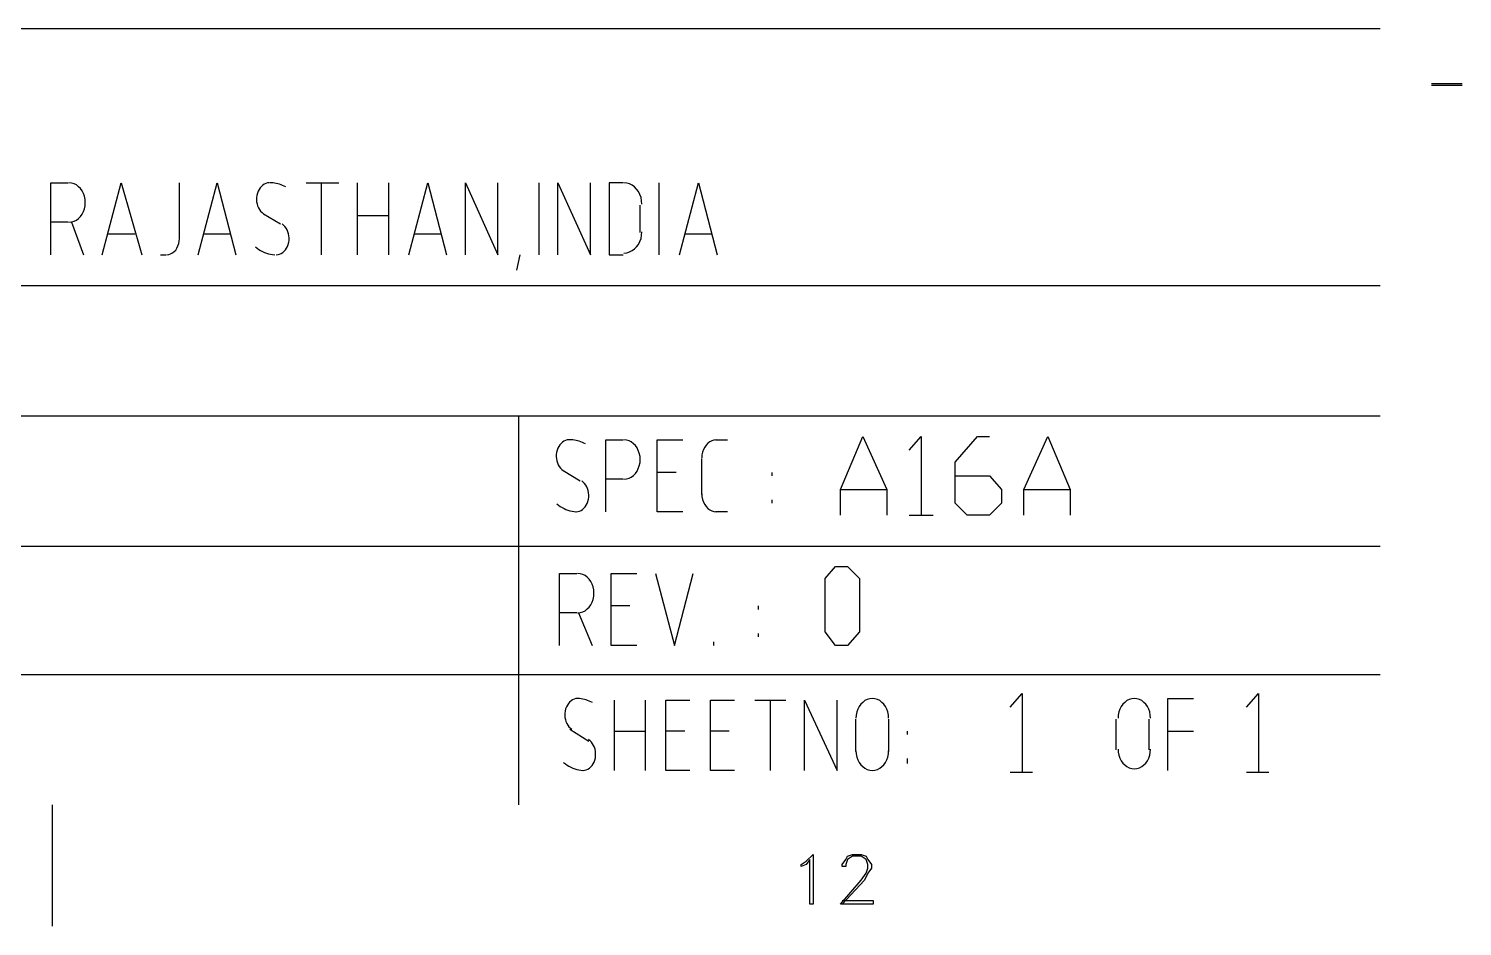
# Model space of a CAD drawing. Header units: millimetres. Extents: x 43 to 1147, y -811 to -31.
# Drawn here: x 1042.6 to 1143, y -811 to -748.1 of the extents above; entities that cross this region are included whole.
import ezdxf

# ---------------------------------------------------------------- set-up
doc = ezdxf.new("R2010")
doc.units = ezdxf.units.MM
doc.layers.add('EDITED_LINES', color=4, linetype='Continuous')

msp = doc.modelspace()

# ---------------------------------------------------------------- linework, layer by layer
at = {"layer": 'EDITED_LINES'}
for p, q in [((1137.28, -748.12), (52.24, -748.12)), ((1140.88, -751.96), (1143.04, -751.96)), ((1140.88, -752.08), (1143.04, -752.08)), ((1044.16, -763.96), (1044.16, -758.92)), ((1044.16, -758.92), (1045.36, -758.92)), ((1045.6, -758.94), (1045.42, -758.92)), ((1045.78, -758.99), (1045.6, -758.94)), ((1045.94, -759.07), (1045.78, -758.99)), ((1046.09, -759.19), (1045.94, -759.07)), ((1046.23, -759.32), (1046.09, -759.19)), ((1046.34, -759.48), (1046.23, -759.32)), ((1047.76, -763.96), (1049.08, -758.92)), ((1049.08, -758.92), (1050.52, -763.96)), ((1053.16, -762.88), (1053.16, -758.92)), ((1054.48, -763.96), (1055.8, -758.92)), ((1055.8, -758.92), (1057.12, -763.96)), ((1058.81, -759.27), (1058.74, -759.38)), ((1058.9, -759.17), (1058.81, -759.27)), ((1059, -759.08), (1058.9, -759.17)), ((1059.1, -759.01), (1059, -759.08)), ((1059.22, -758.96), (1059.1, -759.01)), ((1059.33, -758.93), (1059.22, -758.96)), ((1059.46, -758.92), (1059.33, -758.93)), ((1059.6, -758.92), (1059.49, -758.92)), ((1059.72, -758.93), (1059.6, -758.92)), ((1059.83, -758.95), (1059.72, -758.93)), ((1059.95, -758.97), (1059.83, -758.95)), ((1060.06, -758.99), (1059.95, -758.97)), ((1060.17, -759.02), (1060.06, -758.99)), ((1060.28, -759.06), (1060.17, -759.02)), ((1060.39, -759.1), (1060.28, -759.06)), ((1060.5, -759.15), (1060.39, -759.1)), ((1060.61, -759.2), (1060.5, -759.15)), ((1062.04, -758.92), (1064.32, -758.92)), ((1063.12, -763.96), (1063.12, -758.92)), ((1065.64, -763.96), (1065.64, -758.92)), ((1067.8, -758.92), (1067.8, -763.96)), ((1069.24, -763.96), (1070.56, -758.92)), ((1070.56, -758.92), (1071.88, -763.96)), ((1073.2, -763.96), (1073.2, -758.92)), ((1073.2, -758.92), (1075.48, -763.96)), ((1075.48, -763.96), (1075.48, -758.92)), ((1078.36, -763.96), (1078.36, -758.92)), ((1079.68, -763.96), (1079.68, -758.92)), ((1079.68, -758.92), (1081.96, -763.96)), ((1081.96, -763.96), (1081.96, -758.92)), ((1084.24, -758.92), (1083.28, -758.92)), ((1083.28, -758.92), (1083.28, -763.96)), ((1084.5, -758.94), (1084.3, -758.92)), ((1084.7, -759), (1084.5, -758.94)), ((1084.88, -759.09), (1084.7, -759)), ((1085.04, -759.21), (1084.88, -759.09)), ((1085.19, -759.36), (1085.04, -759.21)), ((1086.76, -763.96), (1086.76, -758.92)), ((1088.2, -763.96), (1089.52, -758.92)), ((1089.52, -758.92), (1090.84, -763.96)), ((1046.43, -759.67), (1046.34, -759.48)), ((1046.5, -759.86), (1046.43, -759.67)), ((1046.55, -760.08), (1046.5, -759.86)), ((1046.56, -760.3), (1046.55, -760.08)), ((1046.55, -760.52), (1046.56, -760.3)), ((1058.58, -759.8), (1058.56, -759.95)), ((1058.56, -759.95), (1058.56, -760.1)), ((1058.56, -760.1), (1058.57, -760.25)), ((1058.57, -760.25), (1058.6, -760.4)), ((1058.62, -759.65), (1058.58, -759.8)), ((1058.67, -759.51), (1058.62, -759.65)), ((1058.74, -759.38), (1058.67, -759.51)), ((1085.32, -759.53), (1085.19, -759.36)), ((1085.42, -759.73), (1085.32, -759.53)), ((1085.5, -759.95), (1085.42, -759.73)), ((1085.54, -760.18), (1085.5, -759.95)), ((1085.56, -760.42), (1085.54, -760.18)), ((1046.09, -761.41), (1046.23, -761.28)), ((1046.23, -761.28), (1046.34, -761.11)), ((1046.34, -761.11), (1046.43, -760.93)), ((1046.43, -760.93), (1046.5, -760.74)), ((1046.5, -760.74), (1046.55, -760.52)), ((1058.6, -760.4), (1058.64, -760.54)), ((1058.64, -760.54), (1058.7, -760.67)), ((1058.7, -760.67), (1058.77, -760.79)), ((1058.77, -760.79), (1058.85, -760.9)), ((1058.85, -760.9), (1058.95, -761)), ((1058.95, -761), (1059.05, -761.08)), ((1059.04, -761.08), (1060.24, -761.8)), ((1065.64, -761.2), (1067.8, -761.2)), ((1085.44, -762.4), (1085.44, -760.48)), ((1045.36, -761.68), (1044.16, -761.68)), ((1045.42, -761.68), (1045.6, -761.66)), ((1045.6, -761.66), (1045.78, -761.61)), ((1045.6, -761.68), (1046.44, -763.96)), ((1045.78, -761.61), (1045.94, -761.53)), ((1045.94, -761.53), (1046.09, -761.41)), ((1060.45, -761.88), (1060.35, -761.8)), ((1060.55, -761.98), (1060.45, -761.88)), ((1060.63, -762.09), (1060.55, -761.98)), ((1060.7, -762.21), (1060.63, -762.09)), ((1060.76, -762.34), (1060.7, -762.21)), ((1050.04, -762.52), (1048.12, -762.52)), ((1053.06, -763.34), (1053.11, -763.18)), ((1053.11, -763.18), (1053.15, -763)), ((1053.15, -763), (1053.16, -762.82)), ((1056.76, -762.52), (1054.84, -762.52)), ((1060.73, -763.37), (1060.78, -763.23)), ((1060.8, -762.48), (1060.76, -762.34)), ((1060.78, -763.23), (1060.82, -763.08)), ((1060.83, -762.63), (1060.8, -762.48)), ((1060.82, -763.08), (1060.84, -762.93)), ((1060.84, -762.78), (1060.83, -762.63)), ((1060.84, -762.93), (1060.84, -762.78)), ((1071.52, -762.52), (1069.6, -762.52)), ((1085.19, -763.4), (1085.32, -763.23)), ((1085.32, -763.23), (1085.42, -763.03)), ((1085.42, -763.03), (1085.5, -762.81)), ((1085.5, -762.81), (1085.54, -762.58)), ((1085.54, -762.58), (1085.56, -762.34)), ((1090.48, -762.52), (1088.56, -762.52)), ((1051.84, -763.96), (1052.2, -763.96)), ((1052.26, -763.96), (1052.41, -763.95)), ((1052.41, -763.95), (1052.54, -763.9)), ((1052.54, -763.9), (1052.67, -763.83)), ((1052.67, -763.83), (1052.79, -763.74)), ((1052.79, -763.74), (1052.9, -763.63)), ((1052.9, -763.63), (1052.99, -763.49)), ((1052.99, -763.49), (1053.06, -763.34)), ((1058.48, -763.4), (1058.6, -763.5)), ((1058.6, -763.5), (1058.72, -763.59)), ((1058.72, -763.59), (1058.85, -763.67)), ((1058.85, -763.67), (1058.99, -763.74)), ((1058.99, -763.74), (1059.12, -763.8)), ((1059.12, -763.8), (1059.26, -763.85)), ((1059.26, -763.85), (1059.4, -763.89)), ((1059.4, -763.89), (1059.55, -763.92)), ((1059.55, -763.92), (1059.69, -763.95)), ((1059.69, -763.95), (1059.84, -763.96)), ((1059.94, -763.96), (1060.07, -763.95)), ((1060.07, -763.95), (1060.18, -763.92)), ((1060.18, -763.92), (1060.3, -763.87)), ((1060.3, -763.87), (1060.4, -763.8)), ((1060.4, -763.8), (1060.5, -763.71)), ((1060.5, -763.71), (1060.59, -763.61)), ((1060.59, -763.61), (1060.66, -763.5)), ((1060.66, -763.5), (1060.73, -763.37)), ((1076.8, -765.04), (1077.04, -763.96)), ((1083.28, -763.96), (1084.24, -763.96)), ((1084.3, -763.84), (1084.5, -763.82)), ((1084.5, -763.82), (1084.7, -763.76)), ((1084.7, -763.76), (1084.88, -763.67)), ((1084.88, -763.67), (1085.04, -763.55)), ((1085.04, -763.55), (1085.19, -763.4)), ((820.36, -766.12), (1137.28, -766.12)), ((820.36, -775.24), (1137.28, -775.24)), ((1076.92, -775.24), (1076.92, -802.48)), ((1079.74, -777.38), (1079.67, -777.51)), ((1079.81, -777.27), (1079.74, -777.38)), ((1079.9, -777.17), (1079.81, -777.27)), ((1080, -777.08), (1079.9, -777.17)), ((1080.1, -777.01), (1080, -777.08)), ((1080.22, -776.96), (1080.1, -777.01)), ((1080.33, -776.93), (1080.22, -776.96)), ((1080.46, -776.92), (1080.33, -776.93)), ((1080.6, -776.92), (1080.49, -776.92)), ((1080.72, -776.93), (1080.6, -776.92)), ((1080.83, -776.95), (1080.72, -776.93)), ((1080.95, -776.97), (1080.83, -776.95)), ((1081.06, -776.99), (1080.95, -776.97)), ((1081.17, -777.02), (1081.06, -776.99)), ((1081.28, -777.06), (1081.17, -777.02)), ((1081.39, -777.1), (1081.28, -777.06)), ((1081.5, -777.15), (1081.39, -777.1)), ((1081.61, -777.2), (1081.5, -777.15)), ((1083.04, -781.96), (1083.04, -776.92)), ((1083.04, -776.92), (1084.24, -776.92)), ((1084.48, -776.94), (1084.3, -776.92)), ((1084.66, -776.99), (1084.48, -776.94)), ((1084.82, -777.07), (1084.66, -776.99)), ((1084.97, -777.19), (1084.82, -777.07)), ((1085.11, -777.32), (1084.97, -777.19)), ((1085.22, -777.48), (1085.11, -777.32)), ((1086.64, -781.96), (1086.64, -776.92)), ((1086.64, -776.92), (1088.44, -776.92)), ((1090.06, -777.29), (1089.96, -777.44)), ((1090.18, -777.16), (1090.06, -777.29)), ((1090.31, -777.06), (1090.18, -777.16)), ((1090.46, -776.98), (1090.31, -777.06)), ((1090.61, -776.94), (1090.46, -776.98)), ((1090.78, -776.92), (1090.61, -776.94)), ((1090.72, -776.92), (1091.56, -776.92)), ((1099.48, -780.4), (1101.04, -776.68)), ((1101.04, -776.68), (1102.72, -780.4)), ((1104.28, -777.64), (1105.12, -776.68)), ((1105.12, -776.68), (1105.12, -782.2)), ((1107.52, -778.48), (1109.08, -776.68)), ((1109.08, -776.68), (1109.92, -776.68)), ((1112.32, -780.4), (1114, -776.68)), ((1114, -776.68), (1115.56, -780.4)), ((1079.58, -777.8), (1079.56, -777.95)), ((1079.56, -777.95), (1079.56, -778.1)), ((1079.56, -778.1), (1079.57, -778.25)), ((1079.57, -778.25), (1079.6, -778.4)), ((1079.62, -777.65), (1079.58, -777.8)), ((1079.6, -778.4), (1079.64, -778.54)), ((1079.67, -777.51), (1079.62, -777.65)), ((1085.31, -777.67), (1085.22, -777.48)), ((1085.38, -777.86), (1085.31, -777.67)), ((1085.43, -778.08), (1085.38, -777.86)), ((1085.44, -778.3), (1085.43, -778.08)), ((1085.43, -778.52), (1085.44, -778.3)), ((1089.77, -777.98), (1089.76, -778.18)), ((1089.76, -780.76), (1089.76, -778.24)), ((1089.81, -777.78), (1089.77, -777.98)), ((1089.87, -777.6), (1089.81, -777.78)), ((1089.96, -777.44), (1089.87, -777.6)), ((1079.64, -778.54), (1079.7, -778.67)), ((1079.7, -778.67), (1079.77, -778.79)), ((1079.77, -778.79), (1079.85, -778.9)), ((1079.85, -778.9), (1079.95, -779)), ((1079.95, -779), (1080.05, -779.08)), ((1080.04, -779.08), (1081.24, -779.8)), ((1084.82, -779.53), (1084.97, -779.41)), ((1084.97, -779.41), (1085.11, -779.28)), ((1085.11, -779.28), (1085.22, -779.11)), ((1085.22, -779.11), (1085.31, -778.93)), ((1085.31, -778.93), (1085.38, -778.74)), ((1085.38, -778.74), (1085.43, -778.52)), ((1087.96, -779.2), (1086.64, -779.2)), ((1094.68, -779.44), (1094.68, -779.2)), ((1107.52, -781.36), (1107.52, -778.48)), ((1081.45, -779.88), (1081.35, -779.8)), ((1081.55, -779.98), (1081.45, -779.88)), ((1081.63, -780.09), (1081.55, -779.98)), ((1081.7, -780.21), (1081.63, -780.09)), ((1081.76, -780.34), (1081.7, -780.21)), ((1081.8, -780.48), (1081.76, -780.34)), ((1084.24, -779.68), (1083.04, -779.68)), ((1084.3, -779.68), (1084.48, -779.66)), ((1084.48, -779.66), (1084.66, -779.61)), ((1084.66, -779.61), (1084.82, -779.53)), ((1099.48, -782.2), (1099.48, -780.4)), ((1099.48, -780.4), (1102.72, -780.4)), ((1102.72, -780.4), (1102.72, -782.2)), ((1107.52, -779.44), (1109.92, -779.44)), ((1109.92, -779.44), (1110.76, -780.4)), ((1110.76, -780.4), (1110.76, -781.36)), ((1112.32, -782.2), (1112.32, -780.4)), ((1112.32, -780.4), (1115.56, -780.4)), ((1115.56, -780.4), (1115.56, -782.2)), ((1079.6, -781.4), (1079.72, -781.5)), ((1081.66, -781.5), (1081.73, -781.37)), ((1081.73, -781.37), (1081.78, -781.23)), ((1081.78, -781.23), (1081.82, -781.08)), ((1081.83, -780.63), (1081.8, -780.48)), ((1081.82, -781.08), (1081.84, -780.93)), ((1081.84, -780.78), (1081.83, -780.63)), ((1081.84, -780.93), (1081.84, -780.78)), ((1089.76, -780.7), (1089.77, -780.9)), ((1089.77, -780.9), (1089.81, -781.1)), ((1089.81, -781.1), (1089.87, -781.28)), ((1089.87, -781.28), (1089.96, -781.44)), ((1094.68, -781.36), (1094.68, -781.12)), ((1108.36, -782.2), (1107.52, -781.36)), ((1110.76, -781.36), (1109.92, -782.2)), ((1079.72, -781.5), (1079.84, -781.59)), ((1079.84, -781.59), (1079.97, -781.67)), ((1079.97, -781.67), (1080.11, -781.74)), ((1080.11, -781.74), (1080.24, -781.8)), ((1080.24, -781.8), (1080.38, -781.85)), ((1080.38, -781.85), (1080.52, -781.89)), ((1080.52, -781.89), (1080.67, -781.92)), ((1080.67, -781.92), (1080.81, -781.95)), ((1080.81, -781.95), (1080.96, -781.96)), ((1080.94, -781.96), (1081.07, -781.95)), ((1081.07, -781.95), (1081.18, -781.92)), ((1081.18, -781.92), (1081.3, -781.87)), ((1081.3, -781.87), (1081.4, -781.8)), ((1081.4, -781.8), (1081.5, -781.71)), ((1081.5, -781.71), (1081.59, -781.61)), ((1081.59, -781.61), (1081.66, -781.5)), ((1088.44, -781.96), (1086.64, -781.96)), ((1089.96, -781.44), (1090.06, -781.59)), ((1090.06, -781.59), (1090.18, -781.72)), ((1090.18, -781.72), (1090.31, -781.82)), ((1090.31, -781.82), (1090.46, -781.9)), ((1090.46, -781.9), (1090.61, -781.94)), ((1090.61, -781.94), (1090.78, -781.96)), ((1091.56, -781.96), (1090.72, -781.96)), ((1104.28, -782.2), (1105.96, -782.2)), ((1109.92, -782.2), (1108.36, -782.2)), ((820.36, -784.36), (1137.28, -784.36)), ((1079.8, -791.32), (1079.8, -786.28)), ((1079.8, -786.28), (1081, -786.28)), ((1081.24, -786.3), (1081.06, -786.28)), ((1081.42, -786.35), (1081.24, -786.3)), ((1081.58, -786.43), (1081.42, -786.35)), ((1081.73, -786.55), (1081.58, -786.43)), ((1083.4, -791.32), (1083.4, -786.28)), ((1083.4, -786.28), (1085.2, -786.28)), ((1086.52, -786.28), (1087.84, -791.32)), ((1087.84, -791.32), (1089.16, -786.28)), ((1098.4, -786.64), (1099.12, -785.8)), ((1099.12, -785.8), (1099.96, -785.8)), ((1099.96, -785.8), (1100.8, -786.64)), ((1081.87, -786.68), (1081.73, -786.55)), ((1081.98, -786.84), (1081.87, -786.68)), ((1082.07, -787.03), (1081.98, -786.84)), ((1082.14, -787.22), (1082.07, -787.03)), ((1082.19, -787.44), (1082.14, -787.22)), ((1082.2, -787.66), (1082.19, -787.44)), ((1098.4, -790.36), (1098.4, -786.64)), ((1100.8, -786.64), (1100.8, -790.36)), ((1081.98, -788.47), (1082.07, -788.29)), ((1082.07, -788.29), (1082.14, -788.1)), ((1082.14, -788.1), (1082.19, -787.88)), ((1082.19, -787.88), (1082.2, -787.66)), ((1081, -789.04), (1079.8, -789.04)), ((1081.06, -789.04), (1081.24, -789.02)), ((1081.12, -789.04), (1082.08, -791.32)), ((1081.24, -789.02), (1081.42, -788.97)), ((1081.42, -788.97), (1081.58, -788.89)), ((1081.58, -788.89), (1081.73, -788.77)), ((1081.73, -788.77), (1081.87, -788.64)), ((1081.87, -788.64), (1081.98, -788.47)), ((1084.72, -788.56), (1083.4, -788.56)), ((1093.72, -788.8), (1093.72, -788.56)), ((1099.12, -791.32), (1098.4, -790.36)), ((1100.8, -790.36), (1099.96, -791.32)), ((1085.2, -791.32), (1083.4, -791.32)), ((1090.6, -791.32), (1090.6, -791.08)), ((1093.72, -790.72), (1093.72, -790.48)), ((1099.96, -791.32), (1099.12, -791.32)), ((820.36, -793.36), (1137.28, -793.36)), ((1080.41, -795.39), (1080.34, -795.5)), ((1080.5, -795.29), (1080.41, -795.39)), ((1080.6, -795.2), (1080.5, -795.29)), ((1080.7, -795.13), (1080.6, -795.2)), ((1080.82, -795.08), (1080.7, -795.13)), ((1080.93, -795.05), (1080.82, -795.08)), ((1081.06, -795.04), (1080.93, -795.05)), ((1081.08, -795.04), (1080.97, -795.04)), ((1081.2, -795.05), (1081.08, -795.04)), ((1081.31, -795.07), (1081.2, -795.05)), ((1081.43, -795.09), (1081.31, -795.07)), ((1081.54, -795.11), (1081.43, -795.09)), ((1081.65, -795.14), (1081.54, -795.11)), ((1081.76, -795.18), (1081.65, -795.14)), ((1081.87, -795.22), (1081.76, -795.18)), ((1081.98, -795.27), (1081.87, -795.22)), ((1082.09, -795.32), (1081.98, -795.27)), ((1083.64, -800.08), (1083.64, -795.16)), ((1085.8, -795.16), (1085.8, -800.08)), ((1087.24, -800.08), (1087.24, -795.16)), ((1087.24, -795.16), (1088.92, -795.16)), ((1090.36, -800.08), (1090.36, -795.16)), ((1090.36, -795.16), (1092.04, -795.16)), ((1093.48, -795.16), (1095.64, -795.16)), ((1094.56, -800.08), (1094.56, -795.16)), ((1096.96, -800.08), (1096.96, -795.16)), ((1096.96, -795.16), (1099.24, -800.08)), ((1099.24, -800.08), (1099.24, -795.16)), ((1100.89, -795.44), (1100.78, -795.6)), ((1101.03, -795.31), (1100.89, -795.44)), ((1101.18, -795.19), (1101.03, -795.31)), ((1101.34, -795.11), (1101.18, -795.19)), ((1101.52, -795.06), (1101.34, -795.11)), ((1101.7, -795.04), (1101.52, -795.06)), ((1101.88, -795.06), (1101.7, -795.04)), ((1102.06, -795.11), (1101.88, -795.06)), ((1102.22, -795.19), (1102.06, -795.11)), ((1102.37, -795.31), (1102.22, -795.19)), ((1102.51, -795.44), (1102.37, -795.31)), ((1102.62, -795.6), (1102.51, -795.44)), ((1111.36, -795.64), (1112.2, -794.68)), ((1112.2, -794.68), (1112.2, -800.2)), ((1119.25, -795.44), (1119.14, -795.6)), ((1119.39, -795.31), (1119.25, -795.44)), ((1119.54, -795.19), (1119.39, -795.31)), ((1119.7, -795.11), (1119.54, -795.19)), ((1119.88, -795.06), (1119.7, -795.11)), ((1120.06, -795.04), (1119.88, -795.06)), ((1120.24, -795.06), (1120.06, -795.04)), ((1120.42, -795.11), (1120.24, -795.06)), ((1120.58, -795.19), (1120.42, -795.11)), ((1120.73, -795.31), (1120.58, -795.19)), ((1120.87, -795.44), (1120.73, -795.31)), ((1120.98, -795.6), (1120.87, -795.44)), ((1122.4, -800.08), (1122.4, -795.04)), ((1122.4, -795.04), (1124.2, -795.04)), ((1127.92, -795.64), (1128.76, -794.68)), ((1128.76, -794.68), (1128.76, -800.2)), ((1080.18, -795.92), (1080.16, -796.07)), ((1080.16, -796.07), (1080.16, -796.22)), ((1080.16, -796.22), (1080.17, -796.37)), ((1080.17, -796.37), (1080.2, -796.52)), ((1080.22, -795.77), (1080.18, -795.92)), ((1080.27, -795.63), (1080.22, -795.77)), ((1080.34, -795.5), (1080.27, -795.63)), ((1100.57, -796.2), (1100.56, -796.42)), ((1100.56, -798.76), (1100.56, -796.48)), ((1100.62, -795.98), (1100.57, -796.2)), ((1100.69, -795.79), (1100.62, -795.98)), ((1100.78, -795.6), (1100.69, -795.79)), ((1102.71, -795.79), (1102.62, -795.6)), ((1102.78, -795.98), (1102.71, -795.79)), ((1102.83, -796.2), (1102.78, -795.98)), ((1102.84, -796.42), (1102.83, -796.2)), ((1102.84, -796.48), (1102.84, -798.76)), ((1118.8, -798.64), (1118.8, -796.48)), ((1118.93, -796.2), (1118.92, -796.42)), ((1118.98, -795.98), (1118.93, -796.2)), ((1119.05, -795.79), (1118.98, -795.98)), ((1119.14, -795.6), (1119.05, -795.79)), ((1121.07, -795.79), (1120.98, -795.6)), ((1121.14, -795.98), (1121.07, -795.79)), ((1121.08, -796.48), (1121.08, -798.64)), ((1121.18, -796.2), (1121.14, -795.98)), ((1121.2, -796.42), (1121.18, -796.2)), ((1080.2, -796.52), (1080.24, -796.66)), ((1080.24, -796.66), (1080.3, -796.79)), ((1080.3, -796.79), (1080.37, -796.91)), ((1080.37, -796.91), (1080.45, -797.02)), ((1080.45, -797.02), (1080.55, -797.12)), ((1080.52, -797.2), (1081.84, -798.04)), ((1080.55, -797.12), (1080.65, -797.2)), ((1083.64, -797.32), (1085.8, -797.32)), ((1088.56, -797.32), (1087.24, -797.32)), ((1091.68, -797.32), (1090.36, -797.32)), ((1104.16, -797.56), (1104.16, -797.32)), ((1122.4, -797.32), (1124.2, -797.32)), ((1081.93, -798), (1081.83, -797.92)), ((1082.03, -798.1), (1081.93, -798)), ((1082.11, -798.21), (1082.03, -798.1)), ((1082.18, -798.33), (1082.11, -798.21)), ((1082.24, -798.46), (1082.18, -798.33)), ((1082.28, -798.6), (1082.24, -798.46)), ((1082.14, -799.62), (1082.21, -799.49)), ((1082.21, -799.49), (1082.26, -799.35)), ((1082.26, -799.35), (1082.3, -799.2)), ((1082.31, -798.75), (1082.28, -798.6)), ((1082.3, -799.2), (1082.32, -799.05)), ((1082.32, -798.9), (1082.31, -798.75)), ((1082.32, -799.05), (1082.32, -798.9)), ((1100.56, -798.7), (1100.57, -798.92)), ((1100.57, -798.92), (1100.62, -799.14)), ((1100.62, -799.14), (1100.69, -799.33)), ((1100.69, -799.33), (1100.78, -799.52)), ((1102.62, -799.52), (1102.71, -799.33)), ((1102.71, -799.33), (1102.78, -799.14)), ((1102.78, -799.14), (1102.83, -798.92)), ((1102.83, -798.92), (1102.84, -798.7)), ((1104.16, -799.6), (1104.16, -799.24)), ((1118.92, -798.58), (1118.93, -798.8)), ((1118.93, -798.8), (1118.98, -799.02)), ((1118.98, -799.02), (1119.05, -799.21)), ((1119.05, -799.21), (1119.14, -799.4)), ((1119.14, -799.4), (1119.25, -799.56)), ((1120.87, -799.56), (1120.98, -799.4)), ((1120.98, -799.4), (1121.07, -799.21)), ((1121.07, -799.21), (1121.14, -799.02)), ((1121.14, -799.02), (1121.18, -798.8)), ((1121.18, -798.8), (1121.2, -798.58)), ((1080.08, -799.52), (1080.2, -799.62)), ((1080.2, -799.62), (1080.32, -799.71)), ((1080.32, -799.71), (1080.45, -799.79)), ((1080.45, -799.79), (1080.59, -799.86)), ((1080.59, -799.86), (1080.72, -799.92)), ((1080.72, -799.92), (1080.86, -799.97)), ((1080.86, -799.97), (1081, -800.01)), ((1081, -800.01), (1081.15, -800.04)), ((1081.15, -800.04), (1081.29, -800.07)), ((1081.29, -800.07), (1081.44, -800.08)), ((1081.42, -800.08), (1081.55, -800.07)), ((1081.55, -800.07), (1081.66, -800.04)), ((1081.66, -800.04), (1081.78, -799.99)), ((1081.78, -799.99), (1081.88, -799.92)), ((1081.88, -799.92), (1081.98, -799.83)), ((1081.98, -799.83), (1082.07, -799.73)), ((1082.07, -799.73), (1082.14, -799.62)), ((1088.92, -800.08), (1087.24, -800.08)), ((1092.04, -800.08), (1090.36, -800.08)), ((1100.78, -799.52), (1100.89, -799.68)), ((1100.89, -799.68), (1101.03, -799.81)), ((1101.03, -799.81), (1101.18, -799.93)), ((1101.18, -799.93), (1101.34, -800.01)), ((1101.34, -800.01), (1101.52, -800.06)), ((1101.52, -800.06), (1101.7, -800.08)), ((1101.7, -800.08), (1101.88, -800.06)), ((1101.88, -800.06), (1102.06, -800.01)), ((1102.06, -800.01), (1102.22, -799.93)), ((1102.22, -799.93), (1102.37, -799.81)), ((1102.37, -799.81), (1102.51, -799.68)), ((1102.51, -799.68), (1102.62, -799.52)), ((1111.36, -800.2), (1112.92, -800.2)), ((1119.25, -799.56), (1119.39, -799.69)), ((1119.39, -799.69), (1119.54, -799.81)), ((1119.54, -799.81), (1119.7, -799.89)), ((1119.7, -799.89), (1119.88, -799.94)), ((1119.88, -799.94), (1120.06, -799.96)), ((1120.06, -799.96), (1120.24, -799.94)), ((1120.24, -799.94), (1120.42, -799.89)), ((1120.42, -799.89), (1120.58, -799.81)), ((1120.58, -799.81), (1120.73, -799.69)), ((1120.73, -799.69), (1120.87, -799.56)), ((1127.92, -800.2), (1129.48, -800.2)), ((1044.28, -811), (1044.28, -802.48)), ((1096.72, -806.68), (1097.08, -806.44)), ((1097.08, -806.44), (1097.56, -805.96)), ((1097.32, -806.32), (1097.08, -806.68)), ((1097.32, -809.44), (1097.32, -806.32)), ((1097.56, -805.96), (1097.56, -809.44)), ((1099.6, -806.68), (1099.84, -806.32)), ((1099.84, -806.32), (1099.96, -806.08)), ((1099.96, -806.32), (1099.84, -806.68)), ((1099.96, -806.08), (1100.32, -805.96)), ((1100.32, -806.08), (1099.96, -806.32)), ((1100.32, -805.96), (1100.92, -805.96)), ((1100.92, -806.08), (1100.32, -806.08)), ((1100.92, -805.96), (1101.28, -806.08)), ((1101.28, -806.32), (1100.92, -806.08)), ((1101.28, -806.08), (1101.4, -806.32)), ((1101.4, -806.68), (1101.28, -806.32)), ((1101.4, -806.32), (1101.64, -806.68)), ((1097.08, -806.68), (1096.72, -806.8)), ((1096.72, -806.8), (1096.72, -806.68)), ((1099.6, -806.8), (1099.6, -806.68)), ((1099.84, -806.8), (1099.6, -806.8)), ((1099.84, -806.68), (1099.84, -806.8)), ((1100.92, -807.76), (1101.28, -807.28)), ((1101.4, -807.28), (1101.16, -807.76)), ((1101.28, -807.28), (1101.4, -806.92)), ((1101.4, -806.92), (1101.4, -806.68)), ((1101.64, -806.92), (1101.4, -807.28)), ((1101.64, -806.68), (1101.64, -806.92)), ((1099.48, -809.44), (1100.92, -807.76)), ((1101.16, -807.76), (1099.6, -809.44)), ((1097.56, -809.44), (1097.32, -809.44)), ((1101.76, -809.44), (1099.48, -809.44)), ((1099.6, -809.2), (1101.76, -809.2)), ((1101.76, -809.2), (1101.76, -809.44))]:
    msp.add_line(p, q, dxfattribs=at)

doc.saveas('drawing.dxf')
